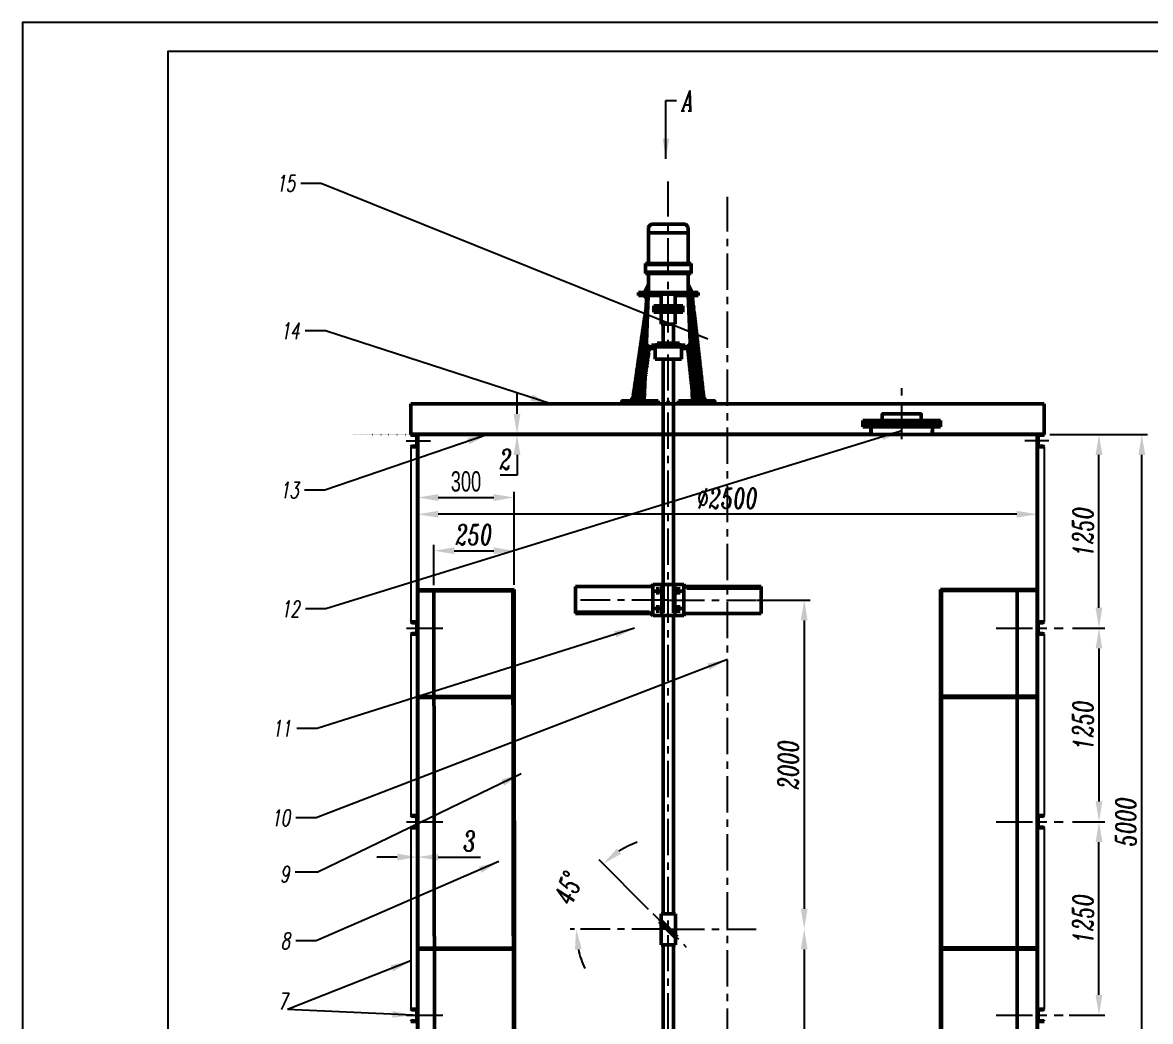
# Model space of a CAD drawing. Header units: inches. Extents: x 13472 to 26072, y 16 to 8926.
# Drawn here: x 13472 to 19301, y 3765 to 8926 of the extents above; entities that cross this region are included whole.
import ezdxf

# ---------------------------------------------------------------- set-up
doc = ezdxf.new("R2010")
doc.units = ezdxf.units.IN
doc.header["$LTSCALE"] = 150
doc.header["$MEASUREMENT"] = 0
doc.linetypes.add('CENTER', pattern=[2, 1.25, -0.25, 0.25, -0.25])
doc.linetypes.add('DASHED', pattern=[0.75, 0.5, -0.25])
for name, color, linetype in [('点划线', 1, 'CENTER'), ('细实线', 5, 'Continuous'), ('虚线', 4, 'DASHED')]:
    doc.layers.add(name, color=color, linetype=linetype)
doc.layers.add('粗实线', color=3, linetype='Continuous', lineweight=50)
doc.styles.add('DIM', font='italicc.shx', dxfattribs={"width": 0.67})
doc.dimstyles.new('机械', dxfattribs={"dimtxt": 3.5, "dimasz": 3.5, "dimexe": 1, "dimexo": 1, "dimgap": 1, "dimtad": 1, "dimtoh": 1, "dimdec": 0, "dimzin": 0, "dimdsep": 46, "dimtxsty": 'DIM', "dimcen": -3.5, "dimadec": 0, "dimazin": 0, "dimtp": 0.05, "dimtm": 0.05, "dimtfac": 1, "dimtdec": 0, "dimtofl": 0, "dimtmove": 0, "dimatfit": 3, "dimfxl": 0, "dimtolj": 1, "dimtzin": 0, "dimarcsym": 0})
pattern_1 = [(45, (13718.7636, 1083.8402), (-1.7960512, 1.7960512), [])]
pattern_2 = [(135, (13562.5388, 1083.8402), (-1.7960512, -1.7960512), [])]
pattern_3 = [(45, (20056.2415, 1083.8402), (1.7960512, -1.7960512), [])]
pattern_4 = [(45, (13418.7636, 1083.8402), (-1.7960512, 1.7960512), [])]

# ---------------------------------------------------------------- blocks, each defined once
blk = doc.blocks.new('*D21')
at = {"layer": 'Defpoints', "color": 0}
for p in [(15515.3, 6385.7), (15515.3, 6385.7), (18715.3, 6385.7)]:
    blk.add_point(p, dxfattribs=at)
at = {"layer": '细实线', "color": 0, "lineweight": -2}
for p, q in [((15515.3, 6355.7), (15515.3, 6355.7)), ((18610.3, 6385.7), (15620.3, 6385.7))]:
    blk.add_line(p, q, dxfattribs=at)
at = {"layer": '细实线', "color": 0}
for points in [[(15620.3, 6403.2), (15620.3, 6368.2), (15515.3, 6385.7)], [(18610.3, 6403.2), (18610.3, 6368.2), (18715.3, 6385.7)]]:
    blk.add_solid(points, dxfattribs=at)
at = {"layer": '细实线', "color": 0, "insert": (17115.3, 6468.2), "char_height": 105, "attachment_point": 5, "style": 'DIM'}
blk.add_mtext('\\A1;%%C2500', dxfattribs=at)
blk = doc.blocks.new('*D20')
at = {"layer": 'Defpoints', "color": 0}
for p in [(16027.7, 6799.4), (16027.7, 6797.4), (16027.7, 6797.4)]:
    blk.add_point(p, dxfattribs=at)
at = {"layer": '细实线', "color": 0, "lineweight": -2}
for p, q in [((16027.7, 6904.4), (16027.7, 7009.4)), ((16027.7, 6692.4), (16027.7, 6587.4)), ((16027.7, 6587.4), (15940.8, 6587.4))]:
    blk.add_line(p, q, dxfattribs=at)
at = {"layer": '细实线', "color": 0}
for points in [[(16010.2, 6904.4), (16045.2, 6904.4), (16027.7, 6799.4)], [(16010.2, 6692.4), (16045.2, 6692.4), (16027.7, 6797.4)]]:
    blk.add_solid(points, dxfattribs=at)
at = {"layer": '细实线', "color": 0, "insert": (15969.3, 6669.9), "char_height": 105, "attachment_point": 5, "style": 'DIM'}
blk.add_mtext('\\A1;2', dxfattribs=at)
blk = doc.blocks.new('*D4')
at = {"layer": 'Defpoints', "color": 0}
for p in [(15515.3, 4614.6), (15515.3, 4614.6), (15513.3, 4416.4)]:
    blk.add_point(p, dxfattribs=at)
at = {"layer": '细实线', "color": 0, "lineweight": -2}
for p, q in [((15408.3, 4614.6), (15303.3, 4614.6)), ((15513.3, 4446.4), (15513.3, 4644.6)), ((15620.3, 4614.6), (15838.9, 4614.6))]:
    blk.add_line(p, q, dxfattribs=at)
at = {"layer": '细实线', "color": 0}
for points in [[(15408.3, 4632.1), (15408.3, 4597.1), (15513.3, 4614.6)], [(15620.3, 4632.1), (15620.3, 4597.1), (15515.3, 4614.6)]]:
    blk.add_solid(points, dxfattribs=at)
at = {"layer": '细实线', "color": 0, "insert": (15782.1, 4697.1), "char_height": 105, "attachment_point": 5, "style": 'DIM'}
blk.add_mtext('\\A1;3', dxfattribs=at)
blk = doc.blocks.new('*D6')
at = {"layer": 'Defpoints', "color": 0}
for p in [(18751.3, 6797.1), (19256.1, 6797.1), (18775.7, 2797.1)]:
    blk.add_point(p, dxfattribs=at)
at = {"layer": '细实线', "color": 0, "lineweight": -2}
for p, q in [((18781.3, 6797.1), (19286.1, 6797.1)), ((19256.1, 2902.1), (19256.1, 6692.1)), ((18805.7, 2797.1), (19286.1, 2797.1))]:
    blk.add_line(p, q, dxfattribs=at)
at = {"layer": '细实线', "color": 0}
for points in [[(19238.6, 6692.1), (19273.6, 6692.1), (19256.1, 6797.1)], [(19238.6, 2902.1), (19273.6, 2902.1), (19256.1, 2797.1)]]:
    blk.add_solid(points, dxfattribs=at)
at = {"layer": '细实线', "color": 0, "insert": (19173.6, 4797.1), "char_height": 105, "attachment_point": 5, "rotation": 90, "style": 'DIM'}
blk.add_mtext('\\A1;5000', dxfattribs=at)
blk = doc.blocks.new('*D5')
at = {"layer": 'Defpoints', "color": 0}
for p in [(17236.6, 5942.4), (17511.7, 4242.4), (17511.7, 4242.4)]:
    blk.add_point(p, dxfattribs=at)
at = {"layer": '细实线', "color": 0, "lineweight": -2}
for p, q in [((17266.6, 5942.4), (17541.7, 5942.4)), ((17511.7, 5837.4), (17511.7, 4347.4))]:
    blk.add_line(p, q, dxfattribs=at)
at = {"layer": '细实线', "color": 0}
for points in [[(17494.2, 5837.4), (17529.2, 5837.4), (17511.7, 5942.4)], [(17494.2, 4347.4), (17529.2, 4347.4), (17511.7, 4242.4)]]:
    blk.add_solid(points, dxfattribs=at)
at = {"layer": '细实线', "color": 0, "insert": (17429.2, 5092.4), "char_height": 105, "attachment_point": 5, "rotation": 90, "style": 'DIM'}
blk.add_mtext('\\A1;2000', dxfattribs=at)
blk = doc.blocks.new('*D11')
at = {"layer": 'Defpoints', "color": 0}
for p in [(17511.7, 4242.4), (17263, 2542.3), (17511.7, 2542.3)]:
    blk.add_point(p, dxfattribs=at)
at = {"layer": '细实线', "color": 0, "lineweight": -2}
for p, q in [((17511.7, 4137.4), (17511.7, 2647.3)), ((17293, 2542.3), (17541.7, 2542.3))]:
    blk.add_line(p, q, dxfattribs=at)
at = {"layer": '细实线', "color": 0}
for points in [[(17494.2, 4137.4), (17529.2, 4137.4), (17511.7, 4242.4)], [(17494.2, 2647.3), (17529.2, 2647.3), (17511.7, 2542.3)]]:
    blk.add_solid(points, dxfattribs=at)
at = {"layer": '细实线', "color": 0, "insert": (17429.2, 3392.4), "char_height": 105, "attachment_point": 5, "rotation": 90, "style": 'DIM'}
blk.add_mtext('\\A1;2000', dxfattribs=at)
blk = doc.blocks.new('*D22')
at = {"layer": 'Defpoints', "color": 0}
for p in [(16396.8, 4480.5), (16728.7, 4323), (16355.1, 4242.3), (16808.6, 4242.3), (16902.4, 4149.3)]:
    blk.add_point(p, dxfattribs=at)
at = {"layer": '细实线', "color": 0, "lineweight": -2}
for p, q in [((16707.5, 4344.2), (16451.3, 4600.4)), ((16325.1, 4242.3), (16302.9, 4242.3))]:
    blk.add_line(p, q, dxfattribs=at)
for start, end in [(109.6952, 122.3476), (192.6524, 205.3048)]:
    blk.add_arc((16809.4, 4242.3), 476.5, start, end, dxfattribs=at)
at = {"layer": '细实线', "color": 0}
for points in [[(16565.4, 4631.2), (16543.5, 4658.5), (16472.5, 4579.2)], [(16327.1, 4136), (16361.9, 4139.9), (16332.9, 4242.3)]]:
    blk.add_solid(points, dxfattribs=at)
at = {"layer": '细实线', "color": 0, "insert": (16293, 4456.2), "char_height": 105, "attachment_point": 5, "rotation": 67.5, "style": 'DIM'}
blk.add_mtext('\\A1;45°', dxfattribs=at)
blk = doc.blocks.new('*D23')
at = {"layer": 'Defpoints', "color": 0}
for p in [(18868.1, 4797.4), (19034.8, 4797.4), (18850.2, 3797.4)]:
    blk.add_point(p, dxfattribs=at)
at = {"layer": '细实线', "color": 0, "lineweight": -2}
for p, q in [((18898.1, 4797.4), (19064.8, 4797.4)), ((19034.8, 3902.4), (19034.8, 4692.4)), ((18880.2, 3797.4), (19064.8, 3797.4))]:
    blk.add_line(p, q, dxfattribs=at)
at = {"layer": '细实线', "color": 0}
for points in [[(19017.3, 4692.4), (19052.3, 4692.4), (19034.8, 4797.4)], [(19017.3, 3902.4), (19052.3, 3902.4), (19034.8, 3797.4)]]:
    blk.add_solid(points, dxfattribs=at)
at = {"layer": '细实线', "color": 0, "insert": (18952.3, 4297.4), "char_height": 105, "attachment_point": 5, "rotation": 90, "style": 'DIM'}
blk.add_mtext('\\A1;1250', dxfattribs=at)
blk = doc.blocks.new('*D24')
at = {"layer": 'Defpoints', "color": 0}
for p in [(18868.1, 6797.1), (19034.8, 6797.1), (18868.1, 5797.4)]:
    blk.add_point(p, dxfattribs=at)
at = {"layer": '细实线', "color": 0, "lineweight": -2}
for p, q in [((18898.1, 6797.1), (19064.8, 6797.1)), ((19034.8, 5902.4), (19034.8, 6692.1)), ((18898.1, 5797.4), (19064.8, 5797.4))]:
    blk.add_line(p, q, dxfattribs=at)
at = {"layer": '细实线', "color": 0}
for points in [[(19017.3, 6692.1), (19052.3, 6692.1), (19034.8, 6797.1)], [(19017.3, 5902.4), (19052.3, 5902.4), (19034.8, 5797.4)]]:
    blk.add_solid(points, dxfattribs=at)
at = {"layer": '细实线', "color": 0, "insert": (18952.3, 6297.3), "char_height": 105, "attachment_point": 5, "rotation": 90, "style": 'DIM'}
blk.add_mtext('\\A1;1250', dxfattribs=at)
blk = doc.blocks.new('*D26')
at = {"layer": 'Defpoints', "color": 0}
for p in [(16012.4, 6472.1), (15515.3, 5995.7), (16012.4, 5996.2)]:
    blk.add_point(p, dxfattribs=at)
at = {"layer": '细实线', "color": 0, "lineweight": -2}
for p, q in [((15515.3, 6025.7), (15515.3, 6502.1)), ((15620.3, 6472.1), (15907.4, 6472.1)), ((16012.4, 6026.2), (16012.4, 6502.1))]:
    blk.add_line(p, q, dxfattribs=at)
at = {"layer": '细实线', "color": 0}
for points in [[(15620.3, 6489.6), (15620.3, 6454.6), (15515.3, 6472.1)], [(15907.4, 6489.6), (15907.4, 6454.6), (16012.4, 6472.1)]]:
    blk.add_solid(points, dxfattribs=at)
at = {"layer": '细实线', "color": 0, "insert": (15763.8, 6554.6), "char_height": 105, "attachment_point": 5, "style": 'DIM'}
blk.add_mtext('\\A1;{\\f??|b0|i0|c0|p54;300}', dxfattribs=at)
blk = doc.blocks.new('*D29')
at = {"layer": 'Defpoints', "color": 0}
for p in [(19034.8, 5797.4), (19034.8, 4797.4), (19034.8, 4797.4)]:
    blk.add_point(p, dxfattribs=at)
at = {"layer": '细实线', "color": 0, "lineweight": -2}
blk.add_line((19034.8, 5692.4), (19034.8, 4902.4), dxfattribs=at)
at = {"layer": '细实线', "color": 0}
for points in [[(19017.3, 5692.4), (19052.3, 5692.4), (19034.8, 5797.4)], [(19017.3, 4902.4), (19052.3, 4902.4), (19034.8, 4797.4)]]:
    blk.add_solid(points, dxfattribs=at)
at = {"layer": '细实线', "color": 0, "insert": (18952.3, 5297.4), "char_height": 105, "attachment_point": 5, "rotation": 90, "style": 'DIM'}
blk.add_mtext('\\A1;1250', dxfattribs=at)
blk = doc.blocks.new('*D32')
at = {"color": 0, "lineweight": -2}
for p, q in [((15598.4, 6019.8), (15598.4, 6227.2)), ((15703.4, 6197.2), (15907.4, 6197.2)), ((16012.4, 6020.2), (16012.4, 6227.2))]:
    blk.add_line(p, q, dxfattribs=at)
at = {"color": 0}
for points in [[(15703.4, 6214.7), (15703.4, 6179.7), (15598.4, 6197.2)], [(15907.4, 6214.7), (15907.4, 6179.7), (16012.4, 6197.2)]]:
    blk.add_solid(points, dxfattribs=at)
at = {"layer": 'Defpoints', "color": 0}
for p in [(16012.4, 6197.2), (15598.4, 5989.8), (16012.4, 5990.2)]:
    blk.add_point(p, dxfattribs=at)
at = {"color": 0, "insert": (15805.4, 6279.7), "char_height": 105, "attachment_point": 5, "style": 'DIM'}
blk.add_mtext('\\A1;250', dxfattribs=at)

msp = doc.modelspace()

# ---------------------------------------------------------------- hatches: boundary and pattern name
at = {"layer": '粗实线'}
h = msp.add_hatch(dxfattribs=at)
h.set_pattern_fill('ANSI31', color=0, scale=0.8, angle=90, style=0)
h.set_pattern_definition(pattern_3)
h.paths.add_polyline_path([(16773.2, 7515.4), (16773.2, 7523.4), (16655.1, 7523.4), (16655.1, 7515.4)])
h = msp.add_hatch(dxfattribs=at)
h.set_pattern_fill('ANSI31', color=0, scale=0.8, angle=90, style=0)
h.set_pattern_definition(pattern_2)
h.paths.add_polyline_path([(16963.7, 7523.4), (16845.6, 7523.4), (16845.6, 7515.4), (16963.7, 7515.4)])
h = msp.add_hatch(dxfattribs=at)
h.set_pattern_fill('ANSI31', color=0, scale=0.8, style=0)
h.set_pattern_definition([(135, (20056.2415, 1083.8402), (1.7960512, 1.7960512), [])])
edge = h.paths.add_edge_path()
edge.add_line((16706, 7515.4), (16696.2, 7273))
edge.add_line((16697.3, 7498.9), (16676.7, 6987.4))
edge.add_arc((16721, 7215.2), 27.7, 101.87623, 166.16199)
edge.add_line((16694.2, 7221.9), (16684.1, 6971.4))
edge.add_arc((16717.6, 7272.4), 21.3, 178.36062, 258.86244)
edge.add_line((16676.7, 6987.4), (16620.5, 6987.4))
edge.add_line((16620.5, 6987.4), (16620.5, 6971.4))
edge.add_arc((16676.9, 7495.3), 20.7, 9.85691, 76.20458)
h = msp.add_hatch(dxfattribs=at)
h.set_pattern_fill('ANSI31', color=0, scale=0.8, style=0)
h.set_pattern_definition([(45, (13562.5388, 1083.8402), (-1.7960512, 1.7960512), [])])
edge = h.paths.add_edge_path()
edge.add_line((16912.8, 7515.4), (16922.6, 7273))
edge.add_line((16921.5, 7498.9), (16942, 6987.4))
edge.add_arc((16897.7, 7215.2), 27.7, 13.83801, 78.12377)
edge.add_line((16924.6, 7221.9), (16934.7, 6971.4))
edge.add_arc((16901.2, 7272.4), 21.3, 281.13756, 361.63938)
edge.add_line((16942, 6987.4), (16998.3, 6987.4))
edge.add_line((16998.3, 6987.4), (16998.3, 6971.4))
edge.add_arc((16941.9, 7495.3), 20.7, 103.79542, 170.14309)
h = msp.add_hatch(dxfattribs=at)
h.set_pattern_fill('ANSI31', color=0, scale=0.8, angle=90, style=0)
h.set_pattern_definition(pattern_3)
h.paths.add_polyline_path([(16756.2, 6955.4), (16756.2, 6971.4), (16568.7, 6971.4), (16568.7, 6955.4)])
h = msp.add_hatch(dxfattribs=at)
h.set_pattern_fill('ANSI31', color=0, scale=0.8, angle=90, style=0)
h.set_pattern_definition(pattern_2)
h.paths.add_polyline_path([(17050.1, 6971.4), (16862.6, 6971.4), (16862.6, 6955.4), (17050.1, 6955.4)])
h = msp.add_hatch(dxfattribs=at)
h.set_pattern_fill('ANSI31', color=0, scale=0.8, style=0)
h.set_pattern_definition([(45, (13718.7636, 3563.8402), (-1.7960512, 1.7960512), [])])
h.paths.add_polyline_path([(15513.3, 6797.4), (15478.9, 6797.4, 0.174467), (15487.1, 6793.4), (15509.3, 6793.4), (15509.3, 6737.4), (15487.3, 6737.4, 0.177844), (15478.9, 6733.4), (15513.3, 6733.4), (15513.3, 6765.4)])
h = msp.add_hatch(dxfattribs=at)
h.set_pattern_fill('ANSI31', color=0, scale=0.8, style=0)
h.set_pattern_definition(pattern_1)
edge = h.paths.add_edge_path()
edge.add_line((18715.3, 2797.1), (18715.3, 6797.4))
edge.add_line((18717.3, 2794.8), (18717.3, 6797.4))
h = msp.add_hatch(dxfattribs=at)
h.set_pattern_fill('ANSI31', color=0, scale=0.8, style=0)
h.set_pattern_definition([(135, (20511.8333, 3563.8402), (1.7960512, 1.7960512), [])])
h.paths.add_polyline_path([(18717.3, 6797.4), (18751.7, 6797.4, -0.174467), (18743.5, 6793.4), (18721.3, 6793.4), (18721.3, 6737.4), (18743.3, 6737.4, -0.177844), (18751.7, 6733.4), (18717.3, 6733.4), (18717.3, 6765.4)])
h = msp.add_hatch(dxfattribs=at)
h.set_pattern_fill('ANSI31', color=0, scale=0.8, style=0)
h.set_pattern_definition([(45, (13718.7636, 2595.8402), (-1.7960512, 1.7960512), [])])
h.paths.add_polyline_path([(15513.3, 5829.4), (15478.9, 5829.4, 0.174467), (15487.1, 5825.4), (15509.3, 5825.4), (15509.3, 5769.4), (15487.3, 5769.4, 0.177844), (15478.9, 5765.4), (15513.3, 5765.4), (15513.3, 5797.4)])
h = msp.add_hatch(dxfattribs=at)
h.set_pattern_fill('ANSI31', color=0, scale=0.8, style=0)
h.set_pattern_definition([(135, (20511.8333, 2595.8402), (1.7960512, 1.7960512), [])])
h.paths.add_polyline_path([(18717.3, 5829.4), (18751.7, 5829.4, -0.174467), (18743.5, 5825.4), (18721.3, 5825.4), (18721.3, 5769.4), (18743.3, 5769.4, -0.177844), (18751.7, 5765.4), (18717.3, 5765.4), (18717.3, 5797.4)])
h = msp.add_hatch(dxfattribs=at)
h.set_pattern_fill('ANSI31', color=0, scale=0.8, style=0)
h.set_pattern_definition([(45, (13718.7636, 1595.8402), (-1.7960512, 1.7960512), [])])
h.paths.add_polyline_path([(15513.3, 4829.4), (15478.9, 4829.4, 0.174467), (15487.1, 4825.4), (15509.3, 4825.4), (15509.3, 4769.4), (15487.3, 4769.4, 0.177844), (15478.9, 4765.4), (15513.3, 4765.4), (15513.3, 4797.4)])
h = msp.add_hatch(dxfattribs=at)
h.set_pattern_fill('ANSI31', color=0, scale=0.8, style=0)
h.set_pattern_definition([(135, (20511.8333, 1595.8402), (1.7960512, 1.7960512), [])])
h.paths.add_polyline_path([(18717.3, 4829.4), (18751.7, 4829.4, -0.174467), (18743.5, 4825.4), (18721.3, 4825.4), (18721.3, 4769.4), (18743.3, 4769.4, -0.177844), (18751.7, 4765.4), (18717.3, 4765.4), (18717.3, 4797.4)])
h = msp.add_hatch(dxfattribs=at)
h.set_pattern_fill('ANSI31', color=0, scale=0.8, style=0)
h.set_pattern_definition([(45, (13718.7636, 595.8402), (-1.7960512, 1.7960512), [])])
h.paths.add_polyline_path([(15513.3, 3829.4), (15478.9, 3829.4, 0.174467), (15487.1, 3825.4), (15509.3, 3825.4), (15509.3, 3769.4), (15487.3, 3769.4, 0.177844), (15478.9, 3765.4), (15513.3, 3765.4), (15513.3, 3797.4)])
h = msp.add_hatch(dxfattribs=at)
h.set_pattern_fill('ANSI31', color=0, scale=0.8, style=0)
h.set_pattern_definition([(135, (20511.8333, 595.8402), (1.7960512, 1.7960512), [])])
h.paths.add_polyline_path([(18717.3, 3829.4), (18751.7, 3829.4, -0.174467), (18743.5, 3825.4), (18721.3, 3825.4), (18721.3, 3769.4), (18743.3, 3769.4, -0.177844), (18751.7, 3765.4), (18717.3, 3765.4), (18717.3, 3797.4)])
at = {"layer": '细实线'}
h = msp.add_hatch(dxfattribs=at)
h.set_pattern_fill('ANSI31', color=0, scale=0.8, style=0)
h.set_pattern_definition(pattern_4)
edge = h.paths.add_edge_path()
edge.add_spline(control_points=[(18175.3, 6817.4), (18174.5, 6817.7), (18173.7, 6817.9), (18172.9, 6818.1)], knot_values=[401.028455, 401.028455, 401.028455, 401.028455, 404.07247, 404.07247, 404.07247, 404.07247], degree=3, periodic=0)
edge.add_line((18172.9, 6818.1), (18172.9, 6797.4))
edge.add_line((18172.9, 6797.4), (18175.3, 6797.4))
edge.add_line((18175.3, 6797.4), (18175.3, 6817.4))
edge = h.paths.add_edge_path()
edge.add_spline(control_points=[(17857.7, 6830.1), (17856.9, 6830.1), (17856.1, 6830), (17855.3, 6830)], knot_values=[0, 0, 0, 0, 2.986726, 2.986726, 2.986726, 2.986726], degree=3, periodic=0)
edge.add_line((17855.3, 6830), (17855.3, 6797.4))
edge.add_line((17855.3, 6797.4), (17857.7, 6797.4))
edge.add_line((17857.7, 6797.4), (17857.7, 6830.1))
h = msp.add_hatch(dxfattribs=at)
h.set_pattern_fill('ANSI31', color=0, scale=0.8, style=0)
h.set_pattern_definition(pattern_4)
edge = h.paths.add_edge_path()
edge.add_line((18451.7, 6799.4), (18175.3, 6799.4))
edge.add_line((18451.7, 6797.4), (15178.9, 6797.4))
h = msp.add_hatch(dxfattribs=at)
h.set_pattern_fill('ANSI31', color=0, scale=0.8, style=0)
h.set_pattern_definition(pattern_1)
edge = h.paths.add_edge_path()
edge.add_line((17855.3, 6799.4), (15478.9, 6799.4))
edge.add_line((18751.7, 6797.4), (15478.9, 6797.4))
h = msp.add_hatch(dxfattribs=at)
h.set_pattern_fill('ANSI31', color=0, scale=20, angle=90, style=0)
h.set_pattern_definition([(135, (13169.072, 498.3287), (-1.76776695, -1.76776695), [])])
edge = h.paths.add_edge_path()
edge.add_line((15513.3, 6797.4), (15513.3, 2794.8))
edge.add_line((15515.3, 6797.4), (15515.3, 2797.1))

# ---------------------------------------------------------------- linework, layer by layer
for points in [[(13472.5, 15.8), (26072.5, 15.8), (26072.5, 8925.8), (13472.5, 8925.8)], [(14222.5, 165.8), (25922.5, 165.8), (25922.5, 8775.8), (14222.5, 8775.8)]]:
    msp.add_lwpolyline(points, close=True)
at = {"layer": '点划线'}
for p, q in [((16809.4, 1624.3), (16809.4, 8104.5)), ((17115.3, 1545.6), (17115.3, 8025.8)), ((18015.3, 6773.7), (18015.3, 7068.7)), ((15454.7, 6765.4), (15579.7, 6765.4)), ((18775.9, 6765.4), (18650.9, 6765.4)), ((16808.6, 5942.3), (16355.1, 5942.3)), ((16809.4, 5942.3), (17263, 5942.3)), ((15456.2, 5797.4), (15678, 5797.4)), ((18503.3, 5797.4), (18850.2, 5797.4)), ((15456.2, 4797.4), (15678, 4797.4)), ((18503.3, 4797.4), (18850.2, 4797.4)), ((16728.7, 4323), (16902.4, 4149.3)), ((16808.6, 4242.3), (16355.1, 4242.3)), ((16809.4, 4242.3), (17263, 4242.3)), ((15456.2, 3797.4), (15678, 3797.4)), ((18503.3, 3797.4), (18850.2, 3797.4))]:
    msp.add_line(p, q, dxfattribs=at)
at = {"layer": '粗实线', "color": 0}
for p, q in [((16725.2, 7884), (16809, 7884)), ((16893.6, 7884), (16809.8, 7884)), ((16707.5, 7681.1), (16707.5, 7866.6)), ((16707.5, 7838.8), (16809, 7838.8)), ((16911.3, 7838.8), (16809.8, 7838.8)), ((16911.3, 7681.1), (16911.3, 7866.6)), ((16691, 7629.2), (16691, 7681.1)), ((16691, 7681.1), (16809.4, 7681.1)), ((16691, 7675.1), (16809.3, 7675.1)), ((16691, 7635.9), (16809.4, 7635.9)), ((16927.7, 7681.1), (16809.4, 7681.1)), ((16927.7, 7675.1), (16809.4, 7675.1)), ((16927.7, 7635.9), (16809.4, 7635.9)), ((16927.7, 7629.2), (16927.7, 7681.1)), ((16809.4, 7629.2), (16691, 7629.2)), ((16707.4, 7523.4), (16707.4, 7629.2)), ((16809.4, 7629.2), (16927.7, 7629.2)), ((16911.4, 7523.4), (16911.4, 7629.2)), ((16809.4, 7531.4), (16655.1, 7531.4)), ((16655.1, 7531.4), (16655.1, 7515.4)), ((16809.4, 7523.4), (16655.1, 7523.4)), ((16707.4, 7576.3), (16684.2, 7531.4)), ((16773.2, 7461.8), (16773.2, 7523.4)), ((16809.4, 7531.4), (16963.7, 7531.4)), ((16809.4, 7523.4), (16963.7, 7523.4)), ((16845.6, 7461.8), (16845.6, 7523.4)), ((16911.4, 7576.3), (16934.5, 7531.4)), ((16963.7, 7531.4), (16963.7, 7515.4)), ((16773.2, 7515.4), (16655.1, 7515.4)), ((16697.3, 7498.9), (16676.7, 6987.4)), ((16706, 7515.4), (16696.2, 7273)), ((16809.4, 7461.8), (16735, 7461.8)), ((16735, 7461.8), (16735, 7429.8)), ((16809.4, 7461.8), (16883.7, 7461.8)), ((16845.6, 7515.4), (16963.7, 7515.4)), ((16883.7, 7461.8), (16883.7, 7429.8)), ((16912.8, 7515.4), (16922.6, 7273)), ((16921.5, 7498.9), (16942, 6987.4)), ((16809.4, 7445.8), (16735, 7445.8)), ((16809.4, 7429.8), (16735, 7429.8)), ((16773.2, 7429.8), (16773.2, 7368.2)), ((16809.4, 7445.8), (16883.7, 7445.8)), ((16809.4, 7429.8), (16883.7, 7429.8)), ((16845.6, 7429.8), (16845.6, 7368.2)), ((16773.2, 7368.2), (16809.4, 7368.2)), ((16783.4, 7368.2), (16783.4, 7269.2)), ((16845.6, 7368.2), (16809.4, 7368.2)), ((16835.4, 7368.2), (16835.4, 7269.2)), ((16713.4, 7251.4), (16809.4, 7251.4)), ((16715.3, 7242.3), (16741.9, 7242.3)), ((16721.7, 7259.9), (16809.4, 7259.9)), ((16721.7, 7251.4), (16721.7, 7259.9)), ((16741.9, 7251.4), (16741.9, 7186.5)), ((16752.1, 7269.2), (16809.4, 7269.2)), ((16752.1, 7259.9), (16752.1, 7269.2)), ((16866.7, 7269.2), (16809.4, 7269.2)), ((16897.1, 7259.9), (16809.4, 7259.9)), ((16905.3, 7251.4), (16809.4, 7251.4)), ((16866.7, 7259.9), (16866.7, 7269.2)), ((16876.9, 7251.4), (16876.9, 7186.5)), ((16903.4, 7242.3), (16876.9, 7242.3)), ((16897.1, 7251.4), (16897.1, 7259.9)), ((16694.2, 7221.9), (16684.1, 6971.4)), ((16741.9, 7186.5), (16809.4, 7186.5)), ((16783.4, 7186.5), (16783.4, 5877.2)), ((16876.9, 7186.5), (16809.4, 7186.5)), ((16835.4, 7186.5), (16835.4, 5877.2)), ((16924.6, 7221.9), (16934.7, 6971.4)), ((18751.7, 6955.4), (15478.9, 6955.4)), ((15478.9, 6797.4), (15478.9, 6955.4)), ((16756.2, 6971.4), (16568.7, 6971.4)), ((16568.7, 6971.4), (16568.7, 6955.4)), ((16809.4, 6955.4), (16568.7, 6955.4)), ((16676.7, 6987.4), (16620.5, 6987.4)), ((16620.5, 6987.4), (16620.5, 6971.4)), ((16756.2, 6971.4), (16756.2, 6955.4)), ((16809.4, 6971.4), (16809.4, 6955.4)), ((16809.4, 6971.4), (16809.4, 6955.4)), ((16809.4, 6955.4), (17050.1, 6955.4)), ((16862.6, 6971.4), (17050.1, 6971.4)), ((16862.6, 6971.4), (16862.6, 6955.4)), ((16942, 6987.4), (16998.3, 6987.4)), ((16998.3, 6987.4), (16998.3, 6971.4)), ((17050.1, 6971.4), (17050.1, 6955.4)), ((18751.7, 6855.4), (18751.7, 6955.4)), ((17915.3, 6869.4), (17915.3, 6904.1)), ((17915.7, 6904.5), (18114.9, 6904.5)), ((18115.3, 6869.4), (18115.3, 6904.1)), ((18015.3, 6869.4), (17815.3, 6869.4)), ((17815.3, 6869.4), (17815.3, 6853.4)), ((17815.3, 6853.4), (18015.3, 6853.4)), ((17815.3, 6837.4), (17815.3, 6853.4)), ((18015.3, 6837.4), (17815.3, 6837.4)), ((17855.3, 6797.4), (17855.3, 6837.4)), ((17857.7, 6797.4), (17857.7, 6830.1)), ((18015.3, 6869.4), (18215.3, 6869.4)), ((18215.3, 6853.4), (18015.3, 6853.4)), ((18015.3, 6837.4), (18215.3, 6837.4)), ((18175.3, 6797.4), (18175.3, 6837.4)), ((18215.3, 6869.4), (18215.3, 6853.4)), ((18215.3, 6837.4), (18215.3, 6853.4)), ((18751.7, 6797.4), (18751.7, 6855.4)), ((17855.3, 6799.4), (15478.9, 6799.4)), ((18751.7, 6797.4), (15478.9, 6797.4)), ((15478.9, 6797.4), (15513.3, 6797.4)), ((15509.3, 6793.4), (15487.1, 6793.4)), ((15509.3, 6737.4), (15509.3, 6793.4)), ((15513.3, 6797.4), (15513.3, 2794.8)), ((15513.3, 6797.4), (15513.3, 6765.4)), ((15513.3, 6765.4), (15513.3, 6733.4)), ((15515.3, 6797.4), (15515.3, 2797.1)), ((18172.9, 6797.4), (18172.9, 6818.1)), ((18751.7, 6799.4), (18175.3, 6799.4)), ((18715.3, 2797.1), (18715.3, 6797.4)), ((18715.3, 6797.4), (18715.3, 5997.4)), ((18717.3, 2794.8), (18717.3, 6797.4)), ((18751.7, 6797.4), (18717.3, 6797.4)), ((18717.3, 6797.4), (18717.3, 6765.4)), ((18717.3, 6765.4), (18717.3, 6733.4)), ((18721.3, 6737.4), (18721.3, 6793.4)), ((18721.3, 6793.4), (18743.5, 6793.4)), ((15513.3, 6733.4), (15478.9, 6733.4)), ((15487.3, 6737.4), (15509.3, 6737.4)), ((18717.3, 6733.4), (18751.7, 6733.4)), ((18743.3, 6737.4), (18721.3, 6737.4)), ((16720.5, 6012.3), (16329.4, 6012.3)), ((16720.5, 6012.3), (16329.4, 6012.3)), ((16329.4, 5872.1), (16329.4, 6012.3)), ((16329.4, 6012.3), (16329.4, 5872.1)), ((16729.4, 6022.2), (16720.5, 6012.3)), ((16729.4, 6022.2), (16889.4, 6022.2)), ((16729.4, 6022.2), (16729.4, 5862.2)), ((16729.4, 5862.2), (16729.4, 6022.2)), ((16756, 6009.6), (16756, 5970.3)), ((16775.5, 6022.2), (16775.5, 5862.2)), ((16843.3, 6022.2), (16843.3, 5862.2)), ((16862.8, 6009.6), (16862.8, 5970.3)), ((16889.4, 6022.2), (16889.4, 5862.2)), ((16889.4, 6022.2), (16905.9, 6003.9)), ((16898.3, 6012.3), (17289.4, 6012.3)), ((16905.9, 6003.9), (17289.4, 6003.9)), ((17289.4, 6012.3), (17289.4, 5872.1)), ((15512.4, 5995.7), (16012.4, 5996.2)), ((15512.4, 5989.7), (16006.4, 5990.2)), ((15598.4, 5990.1), (15602.1, 2553.3)), ((16006.4, 5996.2), (16010.2, 2510.7)), ((16012.4, 5996.2), (16016.2, 2507.2)), ((16773.2, 5988.9), (16739.9, 5988.9)), ((16845.6, 5988.9), (16878.8, 5988.9)), ((18215.3, 5997.4), (18215.3, 2922.7)), ((18715.3, 5997.4), (18215.3, 5997.4)), ((18221.3, 5997.4), (18221.3, 2922.7)), ((18715.3, 5991.4), (18221.3, 5991.4)), ((18612.1, 5991.4), (18612.1, 2922.7)), ((16772.5, 5897.9), (16738, 5897.9)), ((16756, 5916.5), (16756, 5875.5)), ((16846.3, 5897.9), (16880.8, 5897.9)), ((16862.8, 5916.5), (16862.8, 5875.5)), ((15478.9, 5829.4), (15513.3, 5829.4)), ((15513.3, 5829.4), (15513.3, 5797.4)), ((16712.9, 5880.5), (16329.4, 5880.5)), ((16720.5, 5872.1), (16329.4, 5872.1)), ((16720.5, 5872.1), (16329.4, 5872.1)), ((16729.4, 5862.2), (16712.9, 5880.5)), ((16889.4, 5862.2), (16729.4, 5862.2)), ((16783.4, 5862.2), (16783.4, 4321.2)), ((16835.4, 5862.2), (16835.4, 4321.2)), ((16889.4, 5862.2), (16898.3, 5872.1)), ((16898.3, 5872.1), (17289.4, 5872.1)), ((18717.3, 5829.4), (18717.3, 5797.4)), ((18751.7, 5829.4), (18717.3, 5829.4)), ((15509.3, 5825.4), (15487.1, 5825.4)), ((15509.3, 5769.4), (15509.3, 5825.4)), ((15513.3, 5797.4), (15513.3, 5765.4)), ((18717.3, 5797.4), (18717.3, 5765.4)), ((18721.3, 5825.4), (18743.5, 5825.4)), ((18721.3, 5769.4), (18721.3, 5825.4)), ((15513.3, 5765.4), (15478.9, 5765.4)), ((15487.3, 5769.4), (15509.3, 5769.4)), ((18717.3, 5765.4), (18751.7, 5765.4)), ((18743.3, 5769.4), (18721.3, 5769.4)), ((15513, 5443.8), (16013, 5444.3)), ((15513, 5437.8), (16007, 5438.3)), ((18715.3, 5445.5), (18215.3, 5445.5)), ((18715.3, 5439.5), (18221.3, 5439.5)), ((15478.9, 4829.4), (15513.3, 4829.4)), ((15509.3, 4825.4), (15487.1, 4825.4)), ((15509.3, 4769.4), (15509.3, 4825.4)), ((15513.3, 4829.4), (15513.3, 4797.4)), ((15513.3, 4797.4), (15513.3, 4765.4)), ((18751.7, 4829.4), (18717.3, 4829.4)), ((18717.3, 4829.4), (18717.3, 4797.4)), ((18717.3, 4797.4), (18717.3, 4765.4)), ((18721.3, 4769.4), (18721.3, 4825.4)), ((18721.3, 4825.4), (18743.5, 4825.4)), ((15513.3, 4765.4), (15478.9, 4765.4)), ((15487.3, 4769.4), (15509.3, 4769.4)), ((18717.3, 4765.4), (18751.7, 4765.4)), ((18743.3, 4769.4), (18721.3, 4769.4)), ((16772.4, 4321.2), (16772.4, 4161.2)), ((16772.4, 4321.2), (16845.7, 4321.2)), ((16845.7, 4321.2), (16845.7, 4161.2)), ((16763.6, 4281.3), (16770.4, 4288.1)), ((16763.6, 4281.3), (16848.4, 4196.5)), ((16770.4, 4288.1), (16855.2, 4203.3)), ((16848.4, 4196.5), (16855.2, 4203.3)), ((15514.4, 4143.5), (16014.4, 4144)), ((16845.7, 4161.2), (16772.4, 4161.2)), ((16783.4, 4161.2), (16783.4, 2622.2)), ((16835.4, 4161.2), (16835.4, 2622.2)), ((18715.3, 4145.2), (18215.3, 4145.2)), ((18715.3, 4139.2), (18221.3, 4139.2)), ((15514.4, 4137.5), (16008.4, 4138)), ((15478.9, 3829.4), (15513.3, 3829.4)), ((15509.3, 3825.4), (15487.1, 3825.4)), ((15509.3, 3769.4), (15509.3, 3825.4)), ((15513.3, 3829.4), (15513.3, 3797.4)), ((15513.3, 3797.4), (15513.3, 3765.4)), ((18751.7, 3829.4), (18717.3, 3829.4)), ((18717.3, 3829.4), (18717.3, 3797.4)), ((18717.3, 3797.4), (18717.3, 3765.4)), ((18721.3, 3825.4), (18743.5, 3825.4)), ((18721.3, 3769.4), (18721.3, 3825.4)), ((15513.3, 3765.4), (15478.9, 3765.4)), ((15487.3, 3769.4), (15509.3, 3769.4)), ((18717.3, 3765.4), (18751.7, 3765.4)), ((18743.3, 3769.4), (18721.3, 3769.4))]:
    msp.add_line(p, q, dxfattribs=at)
for centre, radius, start, end in [((16728.1, 7863.3), 20.9, 98.14949, 171.03607), ((16890.6, 7863.3), 20.9, 8.96393, 81.85051), ((16676.9, 7495.3), 20.7, 9.85691, 76.20458), ((16941.9, 7495.3), 20.7, 103.79542, 170.14309), ((16721, 7215.2), 27.7, 101.87623, 166.16199), ((16717.6, 7272.4), 21.3, 178.36062, 258.86244), ((16897.7, 7215.2), 27.7, 13.83801, 78.12377), ((16901.2, 7272.4), 21.3, 281.13756, 1.63938), ((17915.7, 6904.1), 0.4, 90, 180), ((18114.9, 6904.1), 0.4, 0, 90), ((15488.6, 6806.8), 13.5, 224.19582, 276.21769), ((18742, 6806.8), 13.5, 263.78231, 315.80418), ((15488.6, 6724), 13.5, 84.76241, 135.57467), ((18742, 6724), 13.5, 44.42533, 95.23759), ((15488.6, 5838.8), 13.5, 224.19582, 276.21769), ((18742, 5838.8), 13.5, 263.78231, 315.80418), ((15488.6, 5756), 13.5, 84.76241, 135.57467), ((18742, 5756), 13.5, 44.42533, 95.23759), ((15488.6, 4838.8), 13.5, 224.19582, 276.21769), ((18742, 4838.8), 13.5, 263.78231, 315.80418), ((15488.6, 4756), 13.5, 84.76241, 135.57467), ((18742, 4756), 13.5, 44.42533, 95.23759), ((15488.6, 3838.8), 13.5, 224.19582, 276.21769), ((18742, 3838.8), 13.5, 263.78231, 315.80418), ((15488.6, 3756), 13.5, 84.76241, 135.57467), ((18742, 3756), 13.5, 44.42533, 95.23759)]:
    msp.add_arc(centre, radius, start, end, dxfattribs=at)
at = {"layer": '细实线', "color": 0}
for p, q in [((15478.9, 6733.4), (15478.9, 5829.4)), ((18751.7, 6733.4), (18751.7, 5829.4)), ((15478.9, 5765.4), (15478.9, 4829.4)), ((18751.7, 5765.4), (18751.7, 4829.4)), ((15478.9, 4765.4), (15478.9, 3829.4)), ((18751.7, 4765.4), (18751.7, 3829.4))]:
    msp.add_line(p, q, dxfattribs=at)
at = {"layer": '虚线'}
for p, q in [((18751.7, 6951.4), (15478.9, 6951.4)), ((17855.3, 6803.4), (15478.9, 6803.4)), ((18751.7, 6803.4), (18175.3, 6803.4))]:
    msp.add_line(p, q, dxfattribs=at)

# ---------------------------------------------------------------- texts
at = {"layer": '粗实线', "insert": (16881.4, 8575.2), "char_height": 105, "attachment_point": 1, "style": 'DIM'}
msp.add_mtext('A', dxfattribs=at)
at = {"layer": '细实线', "char_height": 84, "width": 24, "attachment_point": 9, "style": 'DIM'}
for s, insert in [('15', (14880.6, 8053.2)), ('14', (14903.3, 7290.8)), ('13', (14899.2, 6468.1)), ('12', (14904.5, 5854.4)), ('11', (14859.2, 5236.8)), ('10', (14854.8, 4774.6)), ('9', (14850.9, 4484.3)), ('8', (14854.8, 4139.5)), ('7', (14841.8, 3826.8))]:
    msp.add_mtext(s, dxfattribs=dict(at, insert=insert))

# ---------------------------------------------------------------- dimensions: what is measured, and where the dimension line sits
dim = msp.add_linear_dim(base=(16012.4, 6197.2), p1=(15598.4, 5989.8), p2=(16012.4, 5990.2), text='250', dimstyle='机械', override={"dimscale": 30})
dim.commit()
dim.dimension.update_dxf_attribs({"geometry": '*D32', "text_midpoint": (15805.4, 6279.7)})
at = {"layer": '细实线'}
for base, p1, p2, text, override, picture, middle in [((16027.7, 6797.4), (16027.7, 6799.4), (16027.7, 6797.4), '2', {"dimscale": 30}, '*D20', (15969.3, 6669.9)), ((19034.8, 6797.1), (18868.1, 5797.4), (18868.1, 6797.1), '1250', {"dimscale": 30, "dimtmove": 1}, '*D24', (18952.3, 6297.3)), ((17511.7, 4242.4), (17236.6, 5942.4), (17511.7, 4242.4), '2000', {"dimscale": 30, "dimtmove": 1}, '*D5', (17429.2, 5092.4)), ((19034.8, 4797.4), (19034.8, 5797.4), (19034.8, 4797.4), '1250', {"dimscale": 30}, '*D29', (18952.3, 5297.4)), ((19034.8, 4797.4), (18850.2, 3797.4), (18868.1, 4797.4), '1250', {"dimscale": 30, "dimtmove": 1}, '*D23', (18952.3, 4297.4)), ((17511.7, 2542.3), (17511.7, 4242.4), (17263, 2542.3), '2000', {"dimscale": 30, "dimtmove": 1}, '*D11', (17429.2, 3392.4))]:
    dim = msp.add_linear_dim(base=base, p1=p1, p2=p2, angle=90, text=text, dimstyle='机械', override=override, dxfattribs=at)
    dim.commit()
    dim.dimension.update_dxf_attribs({"geometry": picture, "text_midpoint": middle})
at = {"layer": '细实线', "color": 5}
dim = msp.add_linear_dim(base=(19256.1, 6797.1), p1=(18775.7, 2797.1), p2=(18751.3, 6797.1), angle=90, text='5000', dimstyle='机械', override={"dimscale": 30}, dxfattribs=at)
dim.commit()
dim.dimension.update_dxf_attribs({"geometry": '*D6', "text_midpoint": (19173.6, 4797.1)})
at = {"layer": '细实线'}
for base, p1, p2, text, picture, middle in [((16012.4, 6472.1), (15515.3, 5995.7), (16012.4, 5996.2), '{\\f??|b0|i0|c0|p54;300}', '*D26', (15763.8, 6554.6)), ((15515.3, 6385.7), (18715.3, 6385.7), (15515.3, 6385.7), '%%C2500', '*D21', (17115.3, 6468.2)), ((15515.3, 4614.6), (15513.3, 4416.4), (15515.3, 4614.6), '3', '*D4', (15782.1, 4697.1))]:
    dim = msp.add_linear_dim(base=base, p1=p1, p2=p2, text=text, dimstyle='机械', override={"dimscale": 30}, dxfattribs=at)
    dim.commit()
    dim.dimension.update_dxf_attribs({"geometry": picture, "text_midpoint": middle})
at = {"layer": '细实线', "color": 5}
dim = msp.add_angular_dim_2l(base=(16396.8, 4480.5), line1=((16808.6, 4242.3), (16355.1, 4242.3)), line2=((16728.7, 4323), (16902.4, 4149.3)), dimstyle='机械', override={"dimscale": 30}, dxfattribs=at)
dim.commit()
dim.dimension.update_dxf_attribs({"geometry": '*D22', "text_midpoint": (16293, 4456.2)})

# ---------------------------------------------------------------- leaders
at = {"layer": '粗实线', "annotation_type": 0, "has_hookline": 1, "hookline_direction": 0, "text_width": 60.3}
msp.add_leader([(16797.2, 8221.8), (16797.2, 8522.7), (16851.4, 8522.7)], dimstyle='机械', override={"dimscale": 30, "dimgap": 1, "dimtad": 0}, dxfattribs=at)
at = {"layer": '细实线', "annotation_type": 0, "has_hookline": 1, "hookline_direction": 1}
for points, text_width in [([(17013.4, 7289.5), (15015.6, 8095.2), (14910.6, 8095.2)], 91.1), ([(16201.7, 6955.4), (15038.3, 7332.8), (14933.3, 7332.8)], 88.4), ([(15876.2, 6797.4), (15034.2, 6510.1), (14929.2, 6510.1)], 88.4), ([(18015.8, 6816.6), (15039.5, 5896.4), (14934.5, 5896.4)], 88.4), ([(16635.3, 5797.2), (14994.2, 5278.8), (14889.2, 5278.8)], 77.7), ([(17115.3, 5636.1), (14989.8, 4816.6), (14884.8, 4816.6)], 88.4), ([(16048.9, 5045.2), (14998.4, 4536.8), (14880.9, 4536.8)], 40.2), ([(15933.7, 4590.9), (14989.8, 4181.5), (14884.8, 4181.5)], 42.9)]:
    msp.add_leader(points, dimstyle='机械', override={"dimscale": 30, "dimgap": 1, "dimtad": 0}, dxfattribs=dict(at, text_width=text_width))
at = {"layer": '细实线'}
for points in [[(15478.9, 4078.2), (14841.8, 3826.8)], [(15488.6, 3797.4), (14841.8, 3826.8)]]:
    msp.add_leader(points, dimstyle='机械', override={"dimscale": 30, "dimgap": 1, "dimtad": 0}, dxfattribs=at)

doc.saveas('drawing.dxf')
